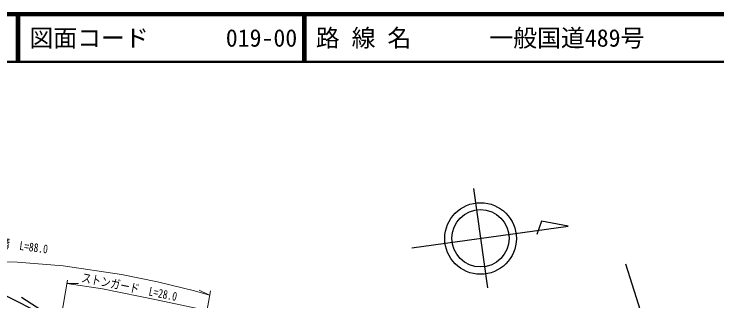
# Model space of a CAD drawing. Units: millimetres, scale not verified. Extents: x 40000 to 680000, y 20000 to 380000.
# Drawn here: x 117164 to 264412, y 319910 to 380000 of the extents above; entities that cross this region are included whole.
import ezdxf
from ezdxf.enums import TextEntityAlignment as Align

# ---------------------------------------------------------------- set-up
doc = ezdxf.new("R2010")
doc.units = ezdxf.units.MM
doc.header["$LTSCALE"] = 1000
for name, color, linetype, lineweight in [('M-BGD', 7, 'Continuous', 25), ('M-BMK-OTRS', 5, 'Continuous', 25), ('M-BMK-SRVR', 3, 'Continuous', 25), ('M-STR-HTXT', 7, 'Continuous', 13), ('M-TTL', 2, 'Continuous', 140), ('M-TTL-LINE', 7, 'Continuous', 50)]:
    doc.layers.add(name, color=color, linetype=linetype, lineweight=lineweight)
doc.layers.add('M-TTL-TXT', color=7, linetype='Continuous')
doc.styles.add('ＭＳ ゴシック', font='')
doc.styles.get('ＭＳ ゴシック').set_extended_font_data('MS Gothic')

msp = doc.modelspace()

# ---------------------------------------------------------------- linework, layer by layer
at = {"layer": 'M-BGD'}
for points in [[(113563, 321981), (121036, 318180)], [(252829, 303781), (247847, 300476), (243558, 298527), (238618, 297121), (235134, 296581), (231659, 296333), (225247, 296758), (213806, 298116), (207762, 299850), (199641, 302929), (196206, 304172), (193328, 304826), (186675, 306104), (181016, 307216), (175514, 307445), (166938, 306660), (158518, 305446), (153669, 305165), (150211, 305165), (145798, 306045), (140536, 307749), (134976, 310759), (125005, 316591), (118758, 320602)]]:
    msp.add_lwpolyline(points, dxfattribs=at)
at = {"layer": 'M-BMK-OTRS'}
msp.add_line((274028, 236197), (245360, 327596), dxfattribs=at)
at = {"layer": 'M-BMK-SRVR'}
for p, q in [((213436, 343433), (216342, 322635)), ((227670, 336643), (226708, 333801)), ((233240, 335598), (227670, 336643)), ((200528, 331027), (233240, 335598))]:
    msp.add_line(p, q, dxfattribs=at)
for centre, radius in [((214895, 332992), 7500), ((214889, 333034), 6000)]:
    msp.add_circle(centre, radius, dxfattribs=at)
at = {"layer": 'M-STR-HTXT'}
for p, q in [((124581, 301732), (128348, 324291)), ((128228, 323573), (130683, 323556)), ((153824, 295570), (158296, 322026)), ((158138, 321093), (155935, 322177))]:
    msp.add_line(p, q, dxfattribs=at)
for points in [[(58212, 321139), (62272, 322422), (68768, 323933), (75418, 325308), (82103, 326488), (90245, 327397), (100362, 328182), (109218, 328269), (117867, 328047), (127423, 327257), (139682, 325432), (147244, 323939), (154956, 322053), (158138, 321093)], [(128228, 323573), (135676, 322473), (147357, 320091), (155573, 318334)]]:
    msp.add_lwpolyline(points, dxfattribs=at)
at = {"layer": 'M-TTL'}
msp.add_line((680000, 380000), (40000, 380000), dxfattribs=at)
at = {"layer": 'M-TTL-LINE'}
for p, q in [((117750, 380000), (117750, 370000)), ((118250, 380000), (118250, 370000)), ((177750, 380000), (177750, 370000)), ((178250, 380000), (178250, 370000)), ((40000, 370000), (680000, 370000))]:
    msp.add_line(p, q, dxfattribs=at)

# ---------------------------------------------------------------- texts
at = {"layer": 'M-STR-HTXT', "style": 'ＭＳ ゴシック', "width": 0.8}
for s, rotation, p in [('側\u3000溝\u3000L=88.0', 352.535, (117021, 330215)), ('ストンガード\u3000L=28.0 ', 348.473, (141517, 321282))]:
    msp.add_text(s, height=1833, rotation=rotation, dxfattribs=at).set_placement(p, align=Align.BOTTOM_CENTER)
at = {"layer": 'M-TTL-TXT', "style": 'ＭＳ ゴシック'}
for s, p in [('図面コード', (120380, 375000)), ('路 線 名', (180380, 375000)), ('一般国道489号', (216734, 375000)), ('019-00', (161521, 375000))]:
    msp.add_text(s, height=3666, dxfattribs=at).set_placement(p, align=Align.MIDDLE_LEFT)

doc.saveas('drawing.dxf')
